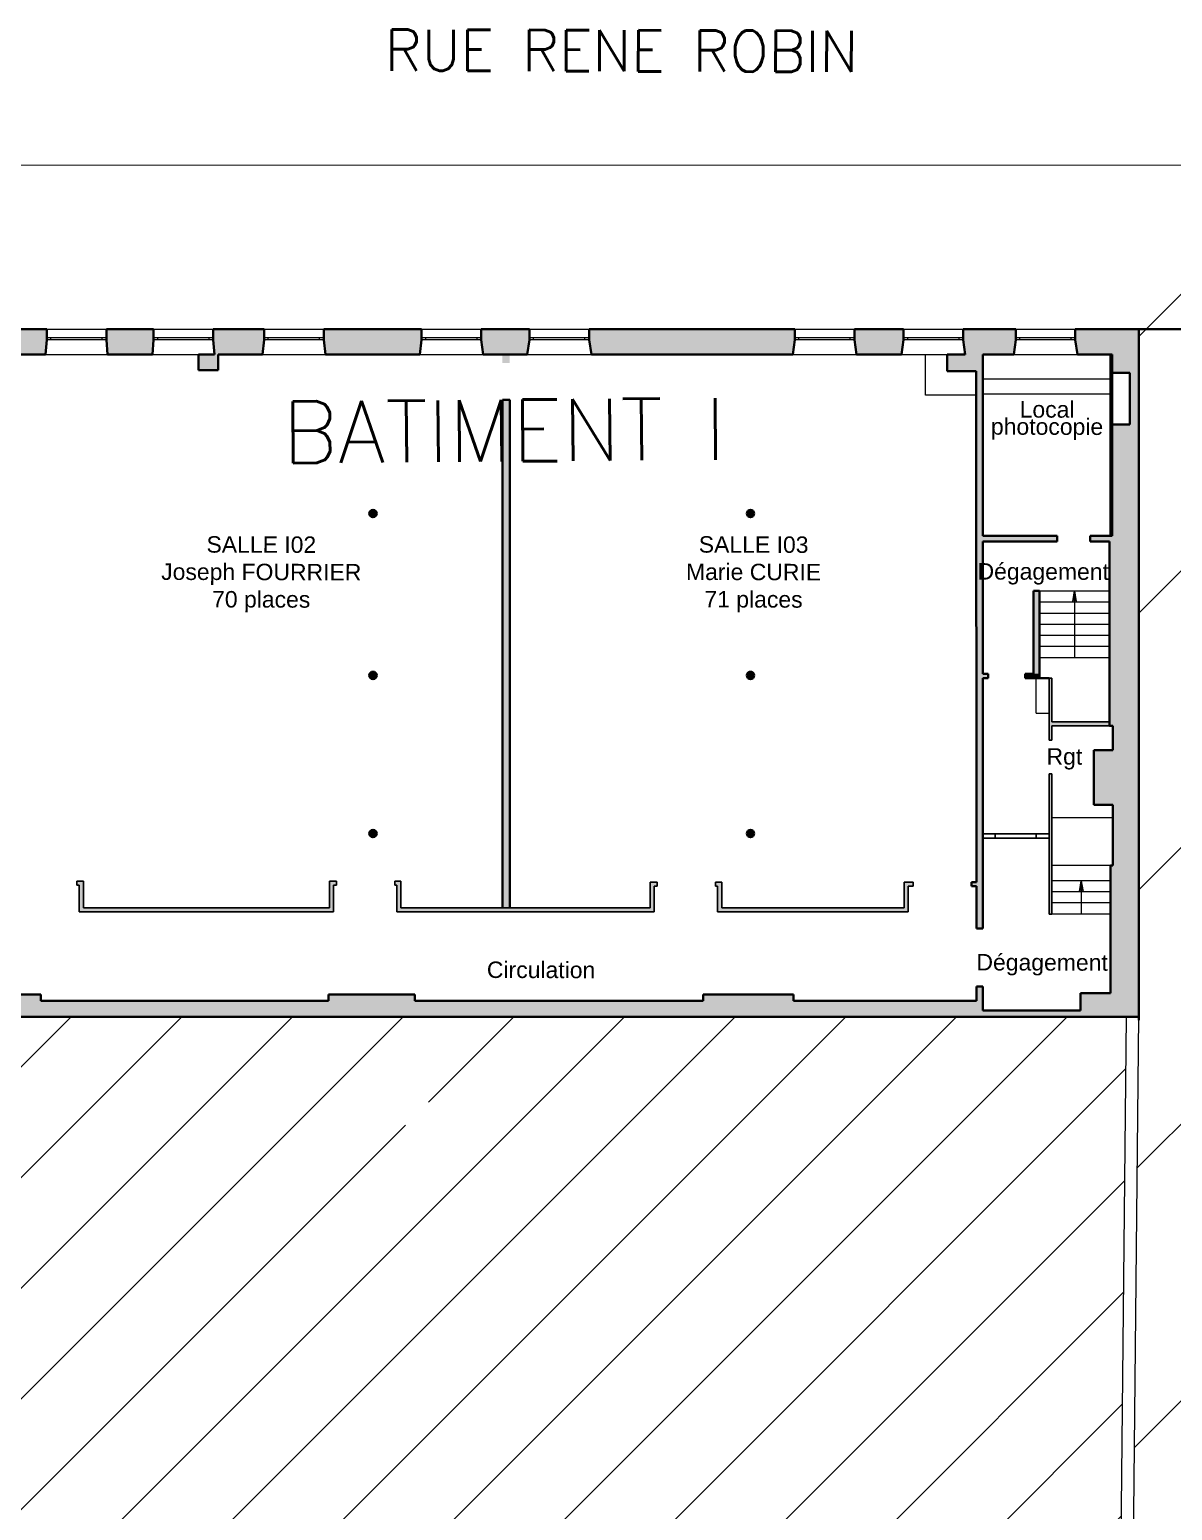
# Model space of a CAD drawing. Extents: x 11549 to 11688, y 7777 to 7869.
# Drawn here: x 11613.13 to 11640.95, y 7833.11 to 7869.16 of the extents above; entities that cross this region are included whole.
import ezdxf
from ezdxf.enums import TextEntityAlignment as Align

# ---------------------------------------------------------------- set-up
doc = ezdxf.new("R2010")
doc.units = 0
for name, color, linetype, lineweight in [('Ar0-Hatch1', 1, 'CONTINUOUS', 5), ('Ar0-Texte1', 144, 'CONTINUOUS', 15), ('Ar0-Texte2', 6, 'CONTINUOUS', 15), ('Ar1-Site', 6, 'CONTINUOUS', 18), ('Ar2-Maçon', 7, 'CONTINUOUS', 35), ('Ar2-Vue-FIN', 9, 'CONTINUOUS', 9), ('Ar6-Cloison', 3, 'CONTINUOUS', 25), ('Ar7-Menuiserie', 4, 'CONTINUOUS', 9)]:
    doc.layers.add(name, color=color, linetype=linetype, lineweight=lineweight)
doc.layers.add('LYTV_PROJET', color=11, linetype='CONTINUOUS')
doc.styles.add('arial', font='arial.ttf', dxfattribs={"width": 0.9999})
doc.styles.get("Standard").update_dxf_attribs({"font": 'romans.shx'})

msp = doc.modelspace()

# ---------------------------------------------------------------- hatches: boundary and pattern name
at = {"layer": 'Ar0-Hatch1'}
h = msp.add_hatch(dxfattribs=at)
h.set_pattern_fill('ANSI31', color=256, scale=1.5)
h.paths.add_polyline_path([(11688.2, 7865.889), (11640.131, 7865.834), (11640.132, 7845.128), (11640.132, 7845.045), (11639.842, 7816.111), (11636.484, 7816.111), (11636.484, 7809.231), (11636.39, 7809.231), (11636.384, 7780.651), (11688.237, 7781.13)])
for points in [[(11640.132, 7845.128), (11640.132, 7861.866), (11638.589, 7861.866), (11638.589, 7861.606), (11638.639, 7861.246), (11639.489, 7861.246), (11639.489, 7860.806), (11639.919, 7860.806), (11639.919, 7859.546), (11639.489, 7859.546), (11639.489, 7856.836), (11638.949, 7856.836), (11638.949, 7856.696), (11639.419, 7856.696), (11639.419, 7853.876), (11639.419, 7852.307), (11638.019, 7852.307), (11638.019, 7853.368), (11637.949, 7853.368), (11637.949, 7851.858), (11638.019, 7851.858), (11638.019, 7852.207), (11639.499, 7852.207), (11639.499, 7851.617), (11639.039, 7851.617), (11639.039, 7850.287), (11639.499, 7850.287), (11639.499, 7848.807), (11639.449, 7848.807), (11639.449, 7848.708), (11639.449, 7847.628), (11639.449, 7845.698), (11638.719, 7845.698), (11638.719, 7845.278), (11636.339, 7845.278), (11636.339, 7845.868), (11636.179, 7845.868), (11636.179, 7845.518), (11631.729, 7845.518), (11631.729, 7845.668), (11629.529, 7845.668), (11629.529, 7845.518), (11622.509, 7845.518), (11622.509, 7845.668), (11620.409, 7845.668), (11620.409, 7845.518), (11613.399, 7845.518), (11613.399, 7845.668), (11612.619, 7845.668), (11612.619, 7845.818), (11612.509, 7845.818), (11612.509, 7845.668), (11606.659, 7845.668), (11606.659, 7845.248), (11606.299, 7845.248), (11606.299, 7845.048), (11606.589, 7845.048), (11606.589, 7844.708), (11608.679, 7844.708), (11608.679, 7839.468), (11606.809, 7839.468), (11606.809, 7839.388), (11606.859, 7839.388), (11606.859, 7839.278), (11607.519, 7839.278), (11607.519, 7838.838), (11607.839, 7838.838), (11607.839, 7839.278), (11608.869, 7839.278), (11608.869, 7840.158), (11608.889, 7840.158), (11608.889, 7840.458), (11608.869, 7840.458), (11608.869, 7845.128)], [(11612.619, 7861.146), (11612.619, 7861.246), (11613.519, 7861.246), (11613.549, 7861.606), (11613.549, 7861.866), (11611.089, 7861.866), (11611.089, 7861.606), (11611.109, 7861.246), (11612.009, 7861.246), (11612.009, 7861.186), (11612.549, 7861.186), (11612.549, 7861.146)], [(11616.119, 7861.246), (11616.149, 7861.606), (11616.149, 7861.866), (11614.999, 7861.866), (11614.999, 7861.606), (11615.029, 7861.246)], [(11618.799, 7861.246), (11618.839, 7861.606), (11618.839, 7861.866), (11617.599, 7861.866), (11617.599, 7861.606), (11617.629, 7861.246), (11617.719, 7861.246)], [(11622.629, 7861.246), (11622.674, 7861.606), (11622.674, 7861.866), (11620.289, 7861.866), (11620.289, 7861.606), (11620.329, 7861.246)], [(11625.239, 7861.246), (11625.299, 7861.606), (11625.299, 7861.866), (11624.124, 7861.866), (11624.124, 7861.606), (11624.169, 7861.246), (11624.639, 7861.246), (11624.639, 7861.046), (11624.819, 7861.046), (11624.819, 7861.246)], [(11631.709, 7861.246), (11631.759, 7861.606), (11631.759, 7861.866), (11626.749, 7861.866), (11626.749, 7861.606), (11626.809, 7861.246)], [(11634.359, 7861.246), (11634.409, 7861.606), (11634.409, 7861.866), (11633.209, 7861.866), (11633.209, 7861.606), (11633.259, 7861.246)], [(11637.089, 7861.246), (11637.139, 7861.606), (11637.139, 7861.866), (11635.859, 7861.866), (11635.859, 7861.606), (11635.909, 7861.246), (11635.469, 7861.246), (11635.468, 7860.846), (11636.178, 7860.846), (11636.179, 7848.408), (11636.059, 7848.408), (11636.059, 7848.308), (11636.179, 7848.308), (11636.179, 7847.278), (11636.339, 7847.278), (11636.339, 7853.368), (11636.469, 7853.368), (11636.469, 7853.476), (11636.339, 7853.476), (11636.339, 7856.696), (11638.149, 7856.696), (11638.149, 7856.836), (11636.339, 7856.836), (11636.339, 7861.246)], [(11617.719, 7860.866), (11617.719, 7861.246), (11617.239, 7861.246), (11617.239, 7860.866)], [(11628.339, 7847.678), (11628.339, 7848.308), (11628.409, 7848.308), (11628.409, 7848.408), (11628.239, 7848.408), (11628.239, 7847.778), (11624.819, 7847.778), (11624.819, 7860.146), (11624.639, 7860.146), (11624.639, 7847.778), (11622.169, 7847.778), (11622.169, 7848.428), (11622.019, 7848.428), (11622.019, 7848.328), (11622.069, 7848.328), (11622.069, 7847.678)], [(11637.719, 7853.368), (11637.719, 7853.476), (11637.369, 7853.476), (11637.369, 7853.368)], [(11638.019, 7847.628), (11638.019, 7851.038), (11637.949, 7851.038), (11637.949, 7847.628)], [(11620.529, 7847.678), (11620.529, 7848.328), (11620.599, 7848.328), (11620.599, 7848.428), (11620.429, 7848.428), (11620.429, 7847.778), (11614.439, 7847.778), (11614.439, 7848.428), (11614.279, 7848.428), (11614.279, 7848.328), (11614.339, 7848.328), (11614.339, 7847.678)], [(11634.519, 7847.678), (11634.519, 7848.308), (11634.639, 7848.308), (11634.639, 7848.408), (11634.419, 7848.408), (11634.419, 7847.778), (11629.979, 7847.778), (11629.979, 7848.408), (11629.829, 7848.408), (11629.829, 7848.308), (11629.879, 7848.308), (11629.879, 7847.678)]]:
    msp.add_hatch(color=256, dxfattribs=at).paths.add_polyline_path(points)
h = msp.add_hatch(color=256, dxfattribs=at)
edge = h.paths.add_edge_path()
edge.add_arc((11621.489, 7857.378), 0.09, 197.2252, 557.2252)
h = msp.add_hatch(color=256, dxfattribs=at)
edge = h.paths.add_edge_path()
edge.add_arc((11630.679, 7857.378), 0.09, 144.8435, 504.8435)
h = msp.add_hatch(color=256, dxfattribs=at)
h.dxf.hatch_style = 1
h.paths.add_polyline_path([(11637.719, 7855.496), (11637.569, 7855.496), (11637.569, 7853.368), (11637.719, 7853.368)])
h = msp.add_hatch(color=256, dxfattribs=at)
edge = h.paths.add_edge_path()
edge.add_arc((11621.489, 7853.438), 0.09, 197.2252, 557.2252)
h = msp.add_hatch(color=256, dxfattribs=at)
edge = h.paths.add_edge_path()
edge.add_arc((11630.679, 7853.438), 0.09, 144.8435, 504.8435)
h = msp.add_hatch(color=256, dxfattribs=at)
edge = h.paths.add_edge_path()
edge.add_arc((11621.489, 7849.588), 0.09, 197.2252, 557.2252)
h = msp.add_hatch(color=256, dxfattribs=at)
edge = h.paths.add_edge_path()
edge.add_arc((11630.679, 7849.588), 0.09, 144.8435, 504.8435)
at = {"layer": 'Ar2-Vue-FIN'}
h = msp.add_hatch(color=256, dxfattribs=at)
h.paths.add_polyline_path([(11638.569, 7855.496), (11638.567, 7855.273), (11638.569, 7855.275), (11638.611, 7855.233)])
h.paths.add_polyline_path([(11638.569, 7855.496), (11638.527, 7855.233), (11638.567, 7855.273)])
h = msp.add_hatch(color=256, dxfattribs=at)
h.paths.add_polyline_path([(11638.734, 7848.438), (11638.732, 7848.216), (11638.734, 7848.218), (11638.776, 7848.176)])
h.paths.add_polyline_path([(11638.734, 7848.438), (11638.692, 7848.176), (11638.732, 7848.216)])
h = msp.add_hatch(dxfattribs=at)
h.set_pattern_fill('ANSI31', color=256, scale=0.6)
edge = h.paths.add_edge_path()
edge.add_line((11603.709, 7836.708), (11603.709, 7809.637))
edge.add_line((11603.709, 7809.637), (11604.723, 7809.637))
edge.add_arc((11605.643, 7809.602), 0.92, 135, 177.8197, ccw=False)
edge.add_line((11604.992, 7810.253), (11605.608, 7809.637))
edge.add_line((11605.608, 7809.637), (11609.103, 7809.637))
edge.add_line((11609.103, 7809.637), (11609.103, 7805.407))
edge.add_line((11609.103, 7805.407), (11605.503, 7805.407))
edge.add_line((11605.503, 7805.407), (11605.503, 7805.587))
edge.add_line((11605.503, 7805.587), (11604.183, 7805.587))
edge.add_line((11604.183, 7805.587), (11604.183, 7793.407))
edge.add_line((11604.183, 7793.407), (11620.667, 7793.407))
edge.add_line((11620.667, 7793.407), (11620.667, 7804.123))
edge.add_line((11620.667, 7804.123), (11627.714, 7804.123))
edge.add_line((11627.714, 7804.123), (11627.714, 7806.612))
edge.add_line((11627.714, 7806.612), (11636.09, 7806.614))
edge.add_line((11636.09, 7806.614), (11636.104, 7816.484))
edge.add_line((11636.104, 7816.484), (11639.546, 7816.449))
edge.add_line((11639.546, 7816.449), (11639.832, 7845.128))
edge.add_line((11639.832, 7845.128), (11608.869, 7845.128))
edge.add_line((11608.869, 7845.128), (11608.869, 7842.118))
edge.add_line((11608.869, 7842.118), (11610.289, 7842.118))
edge.add_line((11610.289, 7842.118), (11610.469, 7842.118))
edge.add_line((11610.469, 7842.118), (11610.469, 7836.708))
edge.add_line((11610.469, 7836.708), (11603.709, 7836.708))
h.paths.add_polyline_path([(11608.893, 7842.009), (11608.894, 7842.515), (11610.9, 7842.51), (11610.898, 7842.003)], flags=17)
h.paths.add_polyline_path([(11620.967, 7842.495), (11620.969, 7843.175), (11622.837, 7843.17), (11622.835, 7842.49)], flags=16)

# ---------------------------------------------------------------- linework, layer by layer
at = {"layer": 'Ar1-Site'}
msp.add_line((11688.366, 7865.866), (11561.136, 7865.845), dxfattribs=at)
at = {"layer": 'Ar2-Maçon'}
for p, q in [((11611.089, 7861.866), (11613.549, 7861.866)), ((11614.999, 7861.866), (11616.149, 7861.866)), ((11617.599, 7861.866), (11618.839, 7861.866)), ((11617.629, 7861.246), (11617.599, 7861.606)), ((11620.289, 7861.866), (11622.674, 7861.866)), ((11624.124, 7861.866), (11625.299, 7861.866)), ((11626.749, 7861.866), (11631.759, 7861.866)), ((11633.209, 7861.866), (11634.409, 7861.866)), ((11635.859, 7861.866), (11637.139, 7861.866)), ((11638.589, 7861.866), (11640.132, 7861.866)), ((11640.132, 7861.866), (11640.132, 7845.045)), ((11640.132, 7861.866), (11670.3, 7861.864)), ((11617.239, 7861.246), (11617.629, 7861.246)), ((11618.799, 7861.246), (11617.719, 7861.246)), ((11635.469, 7861.246), (11635.909, 7861.246)), ((11638.639, 7861.246), (11639.489, 7861.246)), ((11639.489, 7856.836), (11639.489, 7861.246)), ((11617.239, 7860.866), (11617.719, 7860.866)), ((11635.468, 7860.846), (11636.178, 7860.846)), ((11639.919, 7859.546), (11639.919, 7860.806)), ((11638.149, 7856.836), (11636.339, 7856.836)), ((11638.149, 7856.696), (11636.339, 7856.696)), ((11639.489, 7856.836), (11638.949, 7856.836)), ((11639.419, 7856.696), (11638.949, 7856.696)), ((11636.469, 7853.476), (11636.339, 7853.476)), ((11636.339, 7853.368), (11636.469, 7853.368)), ((11637.369, 7853.368), (11637.949, 7853.368)), ((11639.419, 7852.207), (11639.499, 7852.207)), ((11639.449, 7848.807), (11639.499, 7848.807)), ((11638.719, 7845.278), (11638.719, 7845.698)), ((11638.719, 7845.698), (11639.449, 7845.698)), ((11613.399, 7845.668), (11612.619, 7845.668)), ((11613.399, 7845.518), (11613.399, 7845.668)), ((11620.409, 7845.518), (11613.399, 7845.518)), ((11620.409, 7845.518), (11620.409, 7845.668)), ((11622.509, 7845.518), (11622.509, 7845.668)), ((11629.529, 7845.518), (11622.509, 7845.518)), ((11629.529, 7845.518), (11629.529, 7845.668)), ((11631.729, 7845.518), (11631.729, 7845.668)), ((11636.179, 7845.518), (11631.729, 7845.518)), ((11608.869, 7845.128), (11640.132, 7845.128)), ((11636.339, 7845.278), (11638.719, 7845.278))]:
    msp.add_line(p, q, dxfattribs=at)
at = {"layer": 'Ar2-Maçon', "color": 0}
msp.add_line((11639.449, 7856.836), (11639.449, 7861.246), dxfattribs=at)
at = {"layer": 'Ar2-Maçon', "flags": 128}
for points in [[(11613.519, 7861.246), (11613.549, 7861.606)], [(11613.549, 7861.606), (11613.549, 7861.866)], [(11614.999, 7861.606), (11614.999, 7861.866)], [(11615.029, 7861.246), (11614.999, 7861.606)], [(11616.119, 7861.246), (11616.149, 7861.606)], [(11616.149, 7861.606), (11616.149, 7861.866)], [(11617.599, 7861.606), (11617.599, 7861.866)], [(11618.799, 7861.246), (11618.839, 7861.606)], [(11618.839, 7861.606), (11618.839, 7861.866)], [(11620.289, 7861.606), (11620.289, 7861.866)], [(11620.329, 7861.246), (11620.289, 7861.606)], [(11622.629, 7861.246), (11622.674, 7861.606)], [(11622.674, 7861.606), (11622.674, 7861.866)], [(11624.124, 7861.606), (11624.124, 7861.866)], [(11624.169, 7861.246), (11624.124, 7861.606)], [(11625.239, 7861.246), (11625.299, 7861.606)], [(11625.299, 7861.606), (11625.299, 7861.866)], [(11626.749, 7861.606), (11626.749, 7861.866)], [(11626.809, 7861.246), (11626.749, 7861.606)], [(11631.709, 7861.246), (11631.759, 7861.606)], [(11631.759, 7861.606), (11631.759, 7861.866)], [(11633.209, 7861.606), (11633.209, 7861.866)], [(11633.259, 7861.246), (11633.209, 7861.606)], [(11634.359, 7861.246), (11634.409, 7861.606)], [(11634.409, 7861.606), (11634.409, 7861.866)], [(11635.859, 7861.606), (11635.859, 7861.866)], [(11635.909, 7861.246), (11635.859, 7861.606)], [(11637.089, 7861.246), (11637.139, 7861.606)], [(11637.139, 7861.606), (11637.139, 7861.866)], [(11638.589, 7861.606), (11638.589, 7861.866)], [(11638.639, 7861.246), (11638.589, 7861.606)], [(11611.109, 7861.246), (11613.519, 7861.246)], [(11615.029, 7861.246), (11616.119, 7861.246)], [(11617.239, 7861.246), (11617.239, 7860.866)], [(11617.719, 7861.246), (11617.719, 7860.866)], [(11620.329, 7861.246), (11622.629, 7861.246)], [(11624.169, 7861.246), (11625.239, 7861.246)], [(11626.809, 7861.246), (11631.709, 7861.246)], [(11633.259, 7861.246), (11634.359, 7861.246)], [(11635.468, 7860.846), (11635.469, 7861.246)], [(11636.339, 7856.836), (11636.339, 7861.246)], [(11636.339, 7861.246), (11637.089, 7861.246)], [(11636.179, 7848.408), (11636.178, 7860.846)], [(11639.489, 7860.806), (11639.919, 7860.806)], [(11624.639, 7847.778), (11624.639, 7860.146)], [(11624.639, 7860.146), (11624.819, 7860.146)], [(11624.819, 7847.778), (11624.819, 7860.146)], [(11639.489, 7859.546), (11639.919, 7859.546)], [(11636.339, 7853.476), (11636.339, 7856.696)], [(11638.149, 7856.836), (11638.149, 7856.696)], [(11638.949, 7856.836), (11638.949, 7856.696)], [(11639.419, 7853.876), (11639.419, 7856.696)], [(11637.369, 7853.476), (11637.569, 7853.476), (11637.569, 7855.496)], [(11637.719, 7855.496), (11637.569, 7855.496)], [(11637.719, 7853.368), (11637.719, 7855.496)], [(11639.419, 7853.876), (11639.419, 7852.207)], [(11636.339, 7847.278), (11636.339, 7853.368)], [(11636.469, 7853.476), (11636.469, 7853.368)], [(11637.369, 7853.476), (11637.369, 7853.368)], [(11639.499, 7852.207), (11639.499, 7851.617)], [(11639.499, 7851.617), (11639.039, 7851.617)], [(11639.039, 7851.617), (11639.039, 7850.287)], [(11639.039, 7850.287), (11639.499, 7850.287)], [(11639.499, 7850.287), (11639.499, 7848.807)], [(11639.449, 7847.628), (11639.449, 7848.807)], [(11636.059, 7848.408), (11636.059, 7848.308)], [(11636.179, 7848.408), (11636.059, 7848.408)], [(11636.179, 7848.308), (11636.059, 7848.308)], [(11636.179, 7847.278), (11636.179, 7848.308)], [(11639.449, 7845.698), (11639.449, 7847.628)], [(11636.179, 7847.278), (11636.339, 7847.278)], [(11636.179, 7845.518), (11636.179, 7845.868)], [(11636.179, 7845.868), (11636.339, 7845.868)], [(11636.339, 7845.278), (11636.339, 7845.868)], [(11620.409, 7845.668), (11622.509, 7845.668)], [(11629.529, 7845.668), (11631.729, 7845.668)]]:
    msp.add_lwpolyline(points, dxfattribs=at)
at = {"layer": 'Ar2-Maçon'}
for centre in [(11621.489, 7857.378), (11630.679, 7857.378), (11621.489, 7853.438), (11630.679, 7853.438), (11621.489, 7849.588), (11630.679, 7849.588)]:
    msp.add_circle(centre, 0.09, dxfattribs=at)
at = {"layer": 'Ar2-Vue-FIN'}
for p, q in [((11613.549, 7861.866), (11614.999, 7861.866)), ((11616.149, 7861.866), (11617.599, 7861.866)), ((11618.839, 7861.866), (11620.289, 7861.866)), ((11622.674, 7861.866), (11624.124, 7861.866)), ((11625.299, 7861.866), (11626.749, 7861.866)), ((11631.759, 7861.866), (11633.209, 7861.866)), ((11634.409, 7861.866), (11635.859, 7861.866)), ((11637.139, 7861.866), (11638.589, 7861.866)), ((11613.514, 7861.246), (11615.034, 7861.246)), ((11616.114, 7861.246), (11617.239, 7861.246)), ((11618.789, 7861.246), (11620.339, 7861.246)), ((11622.624, 7861.246), (11624.174, 7861.246)), ((11625.249, 7861.246), (11626.799, 7861.246)), ((11631.709, 7861.246), (11633.259, 7861.246)), ((11634.359, 7861.246), (11635.469, 7861.247)), ((11637.089, 7861.246), (11638.639, 7861.246)), ((11639.449, 7860.646), (11636.339, 7860.646)), ((11639.449, 7860.286), (11636.339, 7860.286)), ((11638.569, 7855.496), (11638.527, 7855.233)), ((11638.527, 7855.233), (11638.569, 7855.496)), ((11638.569, 7855.496), (11638.569, 7853.876)), ((11638.569, 7855.496), (11638.611, 7855.233)), ((11637.639, 7852.518), (11637.949, 7852.518)), ((11639.449, 7848.807), (11638.019, 7848.807)), ((11639.449, 7848.438), (11638.019, 7848.438)), ((11638.734, 7848.438), (11638.692, 7848.176)), ((11638.692, 7848.176), (11638.734, 7848.438)), ((11638.734, 7848.438), (11638.734, 7847.628)), ((11638.734, 7848.438), (11638.776, 7848.176)), ((11639.449, 7848.168), (11638.019, 7848.168)), ((11639.449, 7847.898), (11638.019, 7847.898)), ((11639.449, 7847.628), (11638.019, 7847.628))]:
    msp.add_line(p, q, dxfattribs=at)
at = {"layer": 'Ar2-Vue-FIN', "flags": 128}
for points in [[(11636.178, 7860.256), (11634.938, 7860.256), (11634.939, 7861.246)], [(11637.719, 7855.496), (11639.419, 7855.496)], [(11637.719, 7855.226), (11639.419, 7855.226)], [(11637.719, 7854.956), (11639.419, 7854.956)], [(11637.719, 7854.686), (11639.419, 7854.686)], [(11637.719, 7854.416), (11639.419, 7854.416)], [(11637.719, 7854.146), (11639.419, 7854.146)], [(11637.719, 7853.876), (11639.419, 7853.876)], [(11637.639, 7852.518), (11637.639, 7853.368)], [(11638.019, 7849.977), (11639.499, 7849.977)], [(11636.111, 7809.689), (11636.104, 7816.484), (11639.546, 7816.449), (11639.832, 7845.131)], [(11636.404, 7809.648), (11636.404, 7816.181), (11639.843, 7816.146), (11640.132, 7845.128)]]:
    msp.add_lwpolyline(points, dxfattribs=at)
at = {"layer": 'Ar6-Cloison'}
for p, q in [((11637.949, 7851.858), (11637.949, 7853.368)), ((11637.949, 7847.628), (11637.949, 7851.038)), ((11638.019, 7847.628), (11638.019, 7851.038)), ((11614.439, 7848.428), (11614.279, 7848.428)), ((11614.339, 7848.328), (11614.279, 7848.328)), ((11614.339, 7847.678), (11614.339, 7848.328)), ((11614.439, 7848.428), (11614.439, 7847.778)), ((11620.429, 7847.778), (11620.429, 7848.428)), ((11620.529, 7847.678), (11620.529, 7848.328)), ((11622.069, 7848.328), (11622.069, 7847.678)), ((11622.169, 7848.428), (11622.169, 7847.778)), ((11628.239, 7847.778), (11628.239, 7848.408)), ((11628.339, 7847.678), (11628.339, 7848.308)), ((11629.879, 7848.308), (11629.879, 7847.678)), ((11629.979, 7848.408), (11629.979, 7847.778)), ((11634.419, 7847.778), (11634.419, 7848.408)), ((11634.519, 7847.678), (11634.519, 7848.308)), ((11614.339, 7847.678), (11620.529, 7847.678)), ((11614.439, 7847.778), (11620.429, 7847.778)), ((11622.069, 7847.678), (11628.339, 7847.678)), ((11622.169, 7847.778), (11628.239, 7847.778)), ((11629.879, 7847.678), (11634.519, 7847.678)), ((11629.979, 7847.778), (11634.419, 7847.778))]:
    msp.add_line(p, q, dxfattribs=at)
at = {"layer": 'Ar6-Cloison', "flags": 128}
for points in [[(11637.949, 7853.368), (11638.019, 7853.368)], [(11638.019, 7852.307), (11638.019, 7853.368)], [(11638.019, 7852.307), (11639.419, 7852.307)], [(11638.019, 7852.207), (11639.419, 7852.207)], [(11638.019, 7851.858), (11638.019, 7852.207)], [(11637.949, 7851.858), (11638.019, 7851.858)], [(11637.949, 7851.038), (11638.019, 7851.038)], [(11614.279, 7848.428), (11614.279, 7848.328)], [(11620.599, 7848.428), (11620.429, 7848.428)], [(11620.529, 7848.328), (11620.599, 7848.328)], [(11620.599, 7848.428), (11620.599, 7848.328)], [(11622.019, 7848.428), (11622.019, 7848.328)], [(11622.169, 7848.428), (11622.019, 7848.428)], [(11622.069, 7848.328), (11622.019, 7848.328)], [(11628.409, 7848.408), (11628.239, 7848.408)], [(11628.339, 7848.308), (11628.409, 7848.308)], [(11628.409, 7848.408), (11628.409, 7848.308)], [(11629.829, 7848.408), (11629.829, 7848.308)], [(11629.979, 7848.408), (11629.829, 7848.408)], [(11629.879, 7848.308), (11629.829, 7848.308)], [(11634.639, 7848.408), (11634.419, 7848.408)], [(11634.519, 7848.308), (11634.639, 7848.308)], [(11634.639, 7848.408), (11634.639, 7848.308)], [(11638.019, 7847.628), (11637.949, 7847.628)]]:
    msp.add_lwpolyline(points, dxfattribs=at)
at = {"layer": 'Ar7-Menuiserie', "flags": 128}
for points in [[(11614.999, 7861.656), (11613.549, 7861.656)], [(11614.999, 7861.606), (11613.549, 7861.606)], [(11613.649, 7861.606), (11613.649, 7861.656)], [(11614.899, 7861.606), (11614.899, 7861.656)], [(11617.599, 7861.656), (11616.149, 7861.656)], [(11617.599, 7861.606), (11616.149, 7861.606)], [(11616.249, 7861.606), (11616.249, 7861.656)], [(11617.499, 7861.606), (11617.499, 7861.656)], [(11620.289, 7861.656), (11618.839, 7861.656)], [(11620.289, 7861.606), (11618.839, 7861.606)], [(11618.939, 7861.606), (11618.939, 7861.656)], [(11620.189, 7861.606), (11620.189, 7861.656)], [(11624.124, 7861.656), (11622.674, 7861.656)], [(11624.124, 7861.606), (11622.674, 7861.606)], [(11622.774, 7861.606), (11622.774, 7861.656)], [(11624.024, 7861.606), (11624.024, 7861.656)], [(11626.749, 7861.656), (11625.299, 7861.656)], [(11626.749, 7861.606), (11625.299, 7861.606)], [(11625.399, 7861.606), (11625.399, 7861.656)], [(11626.649, 7861.606), (11626.649, 7861.656)], [(11633.209, 7861.656), (11631.759, 7861.656)], [(11633.209, 7861.606), (11631.759, 7861.606)], [(11631.859, 7861.606), (11631.859, 7861.656)], [(11633.109, 7861.606), (11633.109, 7861.656)], [(11635.859, 7861.656), (11634.409, 7861.656)], [(11635.859, 7861.606), (11634.409, 7861.606)], [(11634.509, 7861.606), (11634.509, 7861.656)], [(11635.759, 7861.606), (11635.759, 7861.656)], [(11638.589, 7861.656), (11637.139, 7861.656)], [(11638.589, 7861.606), (11637.139, 7861.606)], [(11637.239, 7861.606), (11637.239, 7861.656)], [(11638.489, 7861.606), (11638.489, 7861.656)]]:
    msp.add_lwpolyline(points, dxfattribs=at)
at = {"layer": 'LYTV_PROJET'}
for p, q in [((11636.339, 7849.578), (11636.636, 7849.578)), ((11636.339, 7849.578), (11637.949, 7849.578)), ((11636.339, 7849.478), (11636.636, 7849.478)), ((11636.339, 7849.478), (11637.949, 7849.478)), ((11636.636, 7849.578), (11636.636, 7849.478)), ((11636.636, 7849.578), (11636.636, 7849.478)), ((11637.632, 7849.578), (11637.632, 7849.478)), ((11637.632, 7849.578), (11637.949, 7849.578)), ((11637.632, 7849.578), (11637.632, 7849.479)), ((11637.632, 7849.478), (11637.949, 7849.478))]:
    msp.add_line(p, q, dxfattribs=at)
at = {"layer": 'LYTV_PROJET', "flags": 128}
for points in [[(11637.632, 7849.578), (11636.636, 7849.578)], [(11636.636, 7849.479), (11637.632, 7849.479)]]:
    msp.add_lwpolyline(points, dxfattribs=at)

# ---------------------------------------------------------------- texts
at = {"layer": 'Ar0-Texte1', "style": 'arial', "width": 0.9999}
for s, p in [('Local', (11637.901, 7859.913)), ('photocopie', (11637.901, 7859.495)), ('Dégagement', (11637.808, 7855.967)), ('Rgt', (11638.323, 7851.465)), ('Circulation', (11625.582, 7846.269)), ('Dégagement', (11637.781, 7846.452))]:
    msp.add_text(s, height=0.4, rotation=359.8435, dxfattribs=at).set_placement(p, align=Align.MIDDLE_CENTER)
at = {"layer": 'Ar0-Texte1', "char_height": 0.4, "width": 6.35962, "attachment_point": 5, "rotation": 359.8435, "style": 'arial'}
for s, insert in [('{SALLE I02\\PJoseph FOURRIER\\P70 places}', (11618.769, 7855.896)), ('{SALLE I03\\PMarie CURIE\\P71 places}', (11630.755, 7855.896))]:
    msp.add_mtext(s, dxfattribs=dict(at, insert=insert))
at = {"layer": 'Ar0-Texte2', "attachment_point": 5}
for s, insert, char_height, width, rotation in [('RUE RENE ROBIN', (11627.542, 7868.644), 1, 40, 359.8435), ('BATIMENT I', (11624.683, 7859.397), 1.5, 67.04009, 0.4562)]:
    msp.add_mtext(s, dxfattribs=dict(at, insert=insert, char_height=char_height, width=width, rotation=rotation))

doc.saveas('drawing.dxf')
